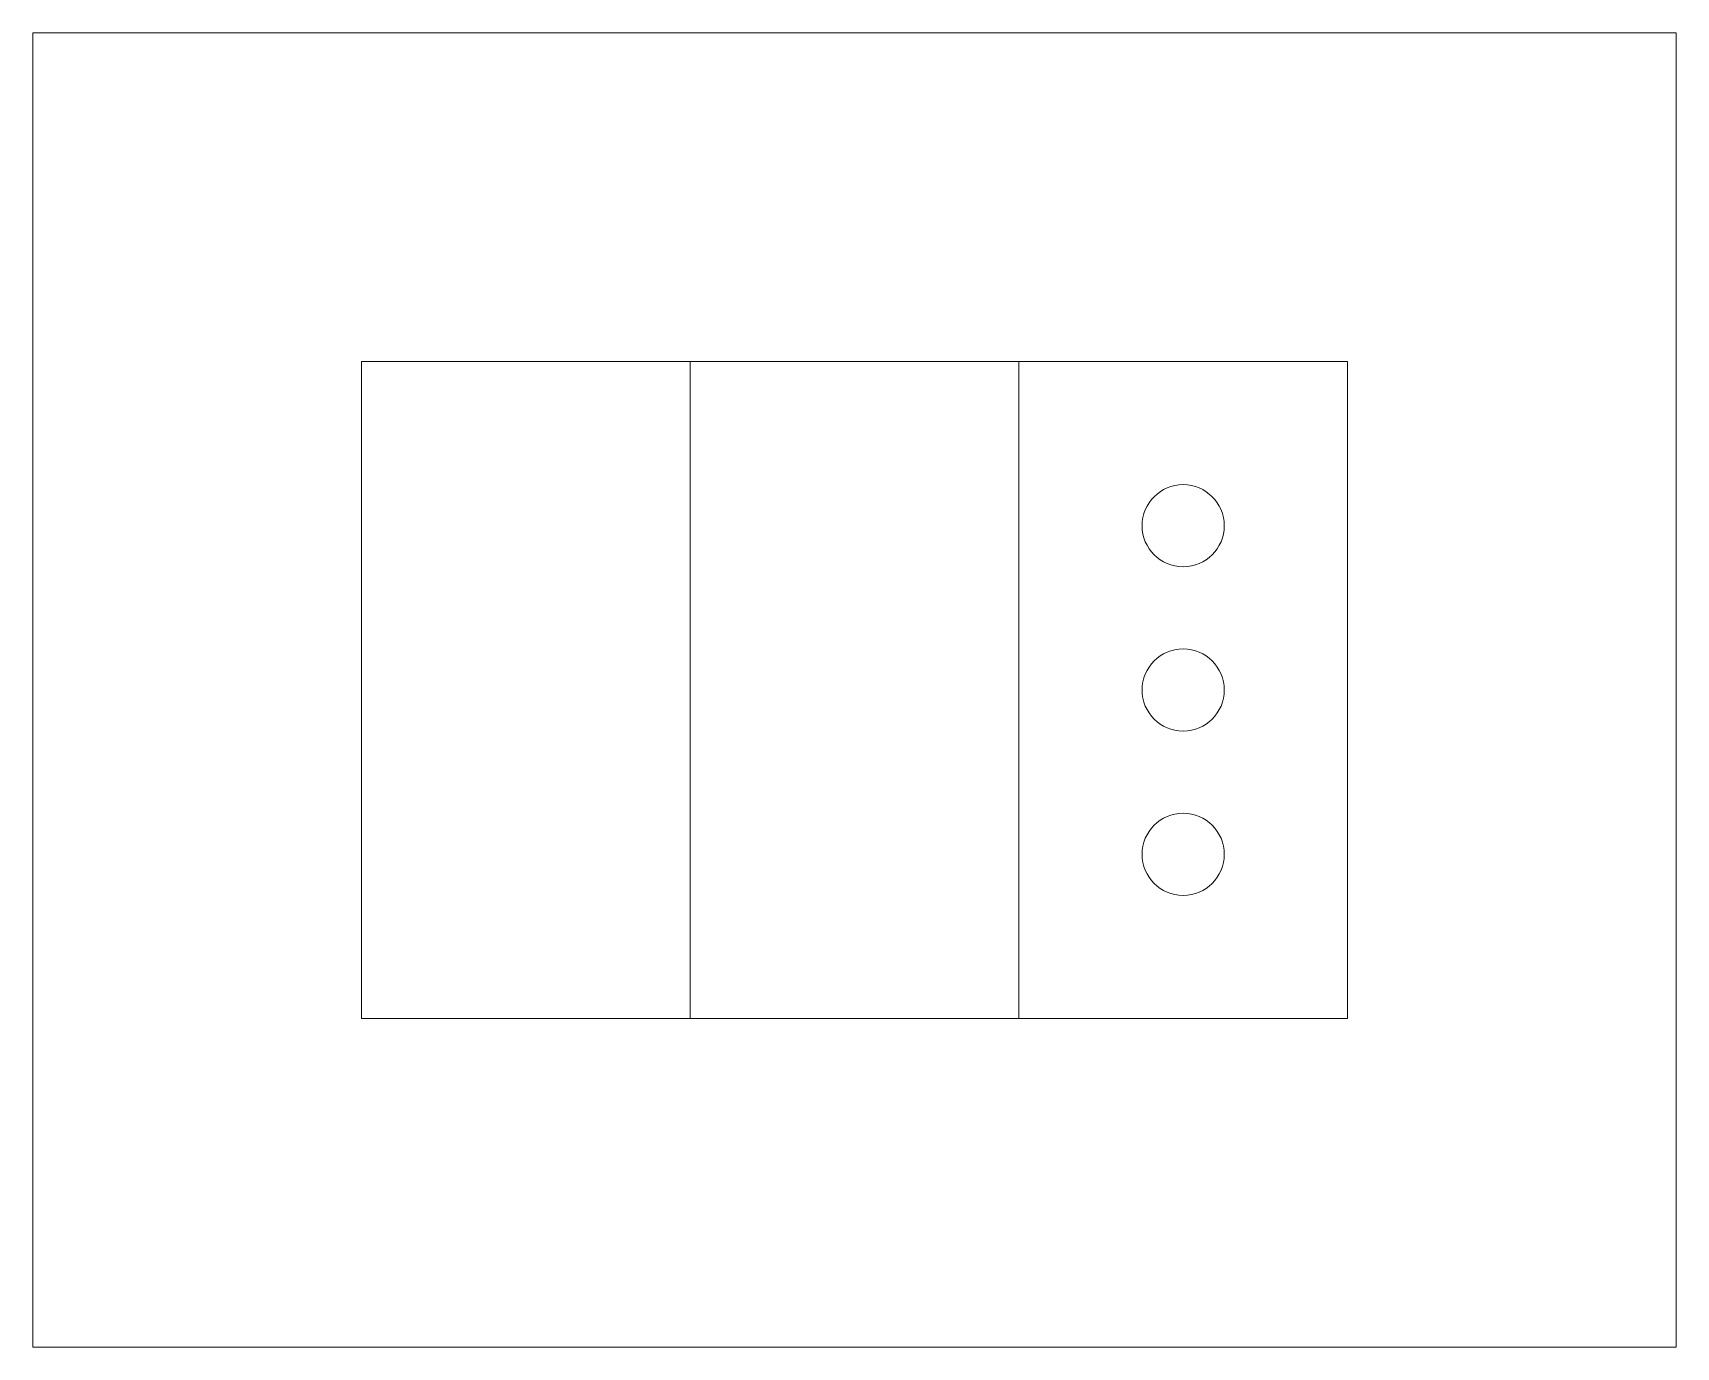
# Model space of a CAD drawing. Header units: millimetres. Extents: x 3258 to 5904, y 891 to 1994.
# Drawn here: x 5272.24 to 5282.24, y 1382.02 to 1390.02 of the extents above; entities that cross this region are included whole.
import ezdxf

# ---------------------------------------------------------------- set-up
doc = ezdxf.new("R2010")
doc.units = ezdxf.units.MM
doc.header["$LTSCALE"] = 0.5
doc.layers.add('AA- arredo', color=8, linetype='Continuous', lineweight=18)

msp = doc.modelspace()

# ---------------------------------------------------------------- linework, layer by layer
at = {"layer": 'AA- arredo'}
for p, q in [((5272.235, 1390.016), (5275.115, 1390.016)), ((5272.235, 1390.016), (5272.235, 1382.016)), ((5275.115, 1390.016), (5282.235, 1390.016)), ((5282.235, 1390.016), (5282.235, 1382.016)), ((5274.235, 1388.016), (5274.235, 1384.016)), ((5274.235, 1388.016), (5275.05, 1388.016)), ((5275.05, 1388.016), (5280.235, 1388.016)), ((5276.235, 1384.016), (5276.235, 1388.016)), ((5278.235, 1388.016), (5278.235, 1384.016)), ((5280.235, 1384.016), (5280.235, 1388.016)), ((5274.235, 1384.016), (5280.235, 1384.016)), ((5282.235, 1382.016), (5272.235, 1382.016))]:
    msp.add_line(p, q, dxfattribs=at)
for centre in [(5279.235, 1387.016), (5279.235, 1386.016), (5279.235, 1385.016)]:
    msp.add_circle(centre, 0.25, dxfattribs=at)

doc.saveas('drawing.dxf')
